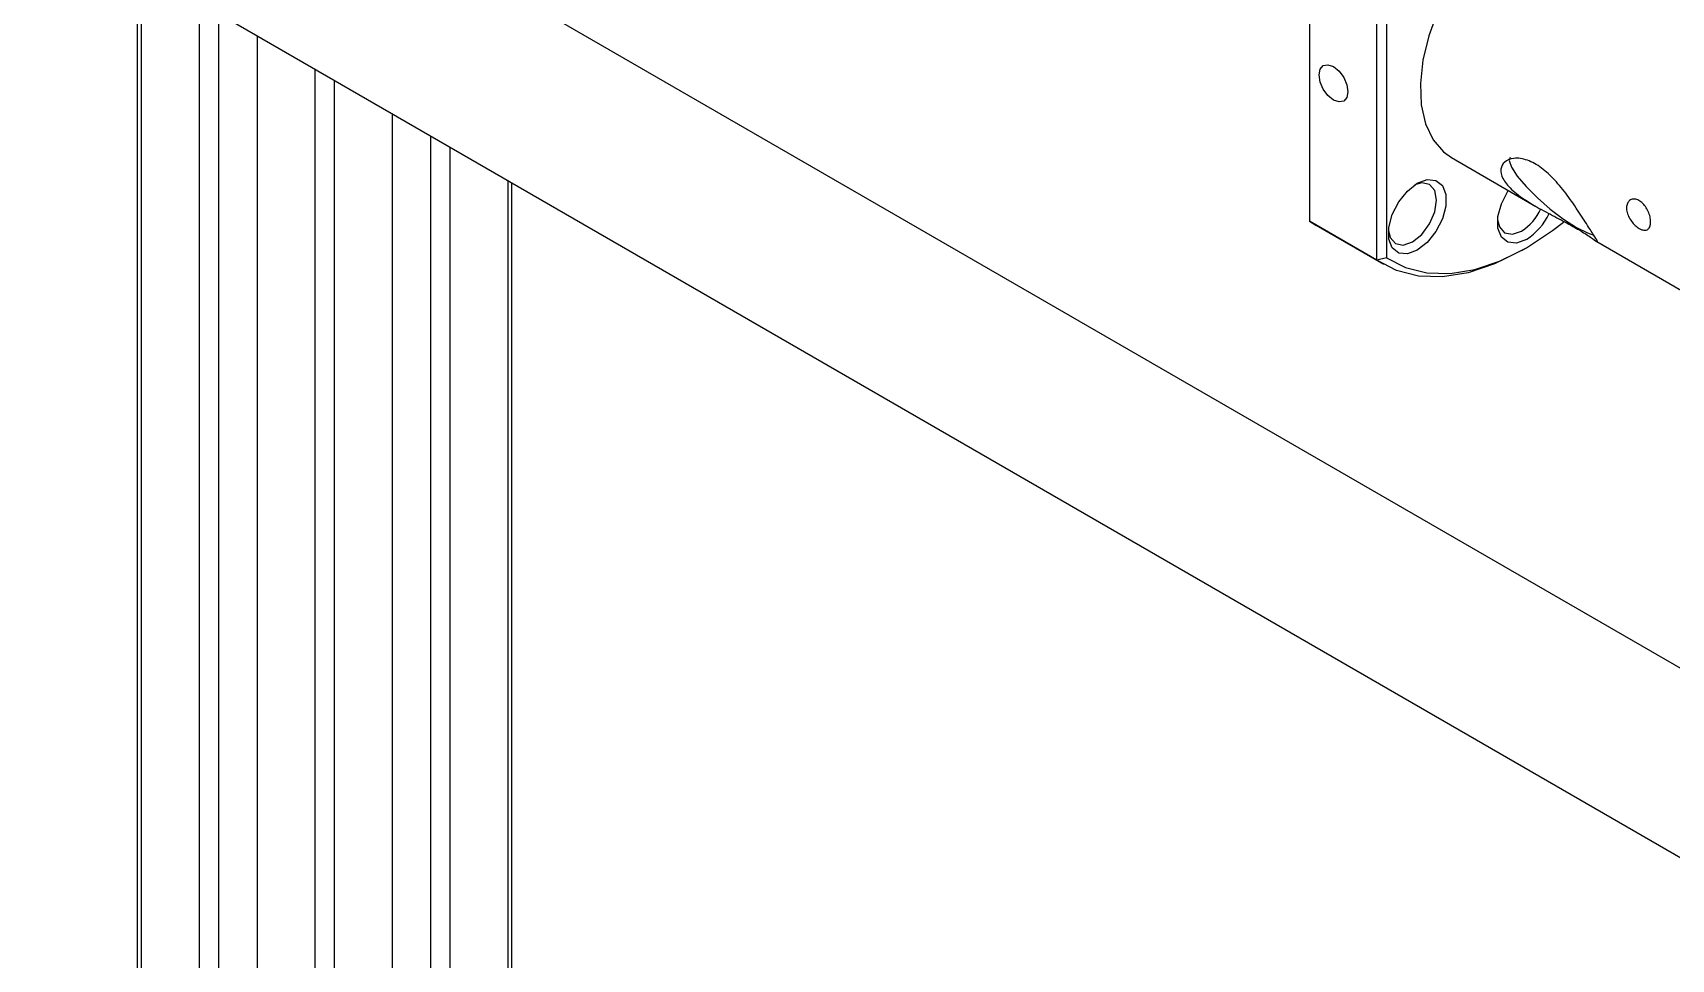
# Model space of a CAD drawing. Header units: millimetres. Extents: x 55 to 11032, y -227 to 3957.
# Drawn here: x 10648.1 to 10768.2, y 1723.8 to 1791.7 of the extents above; entities that cross this region are included whole.
import ezdxf

# ---------------------------------------------------------------- set-up
doc = ezdxf.new("R2010")
doc.units = ezdxf.units.MM
doc.header["$LTSCALE"] = 0.7
doc.layers.get('0').update_dxf_attribs({"color": 255})

msp = doc.modelspace()

# ---------------------------------------------------------------- linework, layer by layer
at = {"color": 7, "linetype": 'Continuous', "lineweight": 25}
for p, q in [((10931.063, 1651.479), (10654.143, 1811.341)), ((10648.143, 1800.948), (10927.622, 1639.609)), ((10741.71, 1800.083), (10741.71, 1777.867)), ((10655.8, 1796.528), (10655.8, 1684.477)), ((10746.66, 1775.009), (10746.66, 1797.225)), ((10747.367, 1797.067), (10747.367, 1775.168)), ((10660.336, 1793.91), (10660.336, 1681.62)), ((10661.75, 1793.094), (10661.75, 1682.436)), ((10664.578, 1791.461), (10664.578, 1679.171)), ((10674.478, 1785.746), (10674.478, 1679.171)), ((10677.306, 1784.113), (10677.306, 1682.436)), ((10678.72, 1783.297), (10678.72, 1681.62)), ((10752.121, 1782.51), (10758.315, 1778.934)), ((10683.256, 1684.477), (10683.256, 1780.678)), ((10746.66, 1775.009), (10741.71, 1777.867)), ((10741.71, 1777.867), (10742.193, 1777.56)), ((10742.193, 1777.56), (10747.143, 1774.703)), ((10762.769, 1776.363), (10770.859, 1771.692)), ((10747.367, 1775.168), (10746.66, 1775.009)), ((10757.269, 1775.707), (10757.623, 1775.911))]:
    msp.add_line(p, q, dxfattribs=at)
at = {"color": 8, "linetype": 'Continuous', "lineweight": 25}
for p, q in [((10656.093, 1796.359), (10656.093, 1684.069)), ((10668.821, 1789.012), (10668.821, 1676.722)), ((10670.235, 1788.195), (10670.235, 1676.722)), ((10682.963, 1780.847), (10682.963, 1684.069))]:
    msp.add_line(p, q, dxfattribs=at)
at = {"color": 7, "linetype": 'Continuous', "lineweight": 25, "flags": 128}
for points in [[(10763.12, 1801.563), (10762.192, 1801.942), (10760.995, 1802.077), (10759.69, 1801.889), (10758.318, 1801.385), (10756.923, 1800.58), (10755.551, 1799.5), (10754.245, 1798.181), (10753.048, 1796.664), (10751.998, 1794.998), (10751.129, 1793.237), (10750.468, 1791.438), (10750.037, 1789.657), (10749.85, 1787.954), (10749.912, 1786.381), (10750.223, 1784.99), (10750.771, 1783.826), (10751.539, 1782.926), (10752.121, 1782.51)], [(10743.478, 1789.179), (10743.884, 1788.852), (10744.228, 1788.387), (10744.458, 1787.857), (10744.539, 1787.342), (10744.458, 1786.92), (10744.228, 1786.655), (10743.884, 1786.588), (10743.478, 1786.73), (10743.072, 1787.057), (10742.728, 1787.521), (10742.498, 1788.051), (10742.417, 1788.567), (10742.498, 1788.989), (10742.728, 1789.253), (10743.072, 1789.32), (10743.478, 1789.179)], [(10756.425, 1782.528), (10756.362, 1782.305), (10756.516, 1781.819), (10756.936, 1781.161), (10757.589, 1780.387), (10758.422, 1779.558), (10759.367, 1778.741), (10760.347, 1778.003), (10761.283, 1777.403)], [(10749.62, 1775.73), (10748.895, 1775.459), (10748.257, 1775.516), (10747.783, 1775.895), (10747.531, 1776.549), (10747.531, 1777.399), (10747.783, 1778.344), (10748.257, 1779.269), (10748.895, 1780.063), (10749.62, 1780.63), (10750.346, 1780.901), (10750.984, 1780.844), (10751.457, 1780.465), (10751.709, 1779.811), (10751.709, 1778.961), (10751.457, 1778.016), (10750.984, 1777.091), (10750.346, 1776.297), (10749.62, 1775.73)], [(10749.267, 1776.343), (10749.943, 1776.889), (10750.517, 1777.662), (10750.9, 1778.546), (10751.034, 1779.405), (10750.9, 1780.108), (10750.517, 1780.549), (10749.943, 1780.661), (10749.435, 1780.513)], [(10757.62, 1776.522), (10756.895, 1776.251), (10756.257, 1776.308), (10755.783, 1776.686), (10755.531, 1777.34), (10755.531, 1778.191), (10755.783, 1779.136), (10756.257, 1780.061), (10756.286, 1780.105)], [(10747.367, 1775.168), (10748.763, 1774.455), (10750.325, 1774.074), (10752.025, 1774.031), (10753.83, 1774.327), (10755.707, 1774.957), (10757.62, 1775.91), (10759.533, 1777.166), (10760.33, 1777.781)], [(10755.507, 1777.965), (10755.634, 1777.452), (10756.017, 1777.011), (10756.59, 1776.899), (10757.267, 1777.134)], [(10761.283, 1777.403), (10762.1, 1776.991), (10762.57, 1776.831)], [(10747.507, 1777.173), (10747.634, 1776.66), (10748.017, 1776.219), (10748.59, 1776.108), (10749.267, 1776.343)], [(10757.269, 1775.707), (10757.267, 1775.706), (10755.282, 1774.72), (10753.336, 1774.072), (10751.466, 1773.774), (10749.708, 1773.834), (10748.096, 1774.248), (10746.66, 1775.009)]]:
    msp.add_lwpolyline(points, dxfattribs=at)
at = {"color": 7, "linetype": 'Continuous', "lineweight": 25}
for centre, radius, start, end in [((10755.193, 1780.359), 3.834, 302.74983, 335.19403), ((10755.177, 1780.35), 4.541, 302.5505, 334.73646)]:
    msp.add_arc(centre, radius, start, end, dxfattribs=at)
for points, knots in [([(10761.294, 1777.323), (10760.925, 1777.528), (10760.187, 1777.937), (10758.856, 1778.621), (10757.556, 1779.361), (10756.469, 1780.17), (10755.826, 1780.98), (10755.677, 1781.693), (10755.972, 1782.243), (10756.665, 1782.53), (10757.649, 1782.406), (10758.715, 1781.816), (10759.719, 1780.886), (10760.648, 1779.733), (10761.496, 1778.49), (10762.194, 1777.395), (10762.668, 1776.657), (10762.887, 1776.31), (10762.816, 1776.32), (10762.376, 1776.652), (10761.753, 1777.057), (10761.343, 1777.294), (10761.294, 1777.323)], [0, 0, 0, 0, 0.0505627, 0.1010171, 0.1542111, 0.2095753, 0.2621254, 0.3116119, 0.3618778, 0.4155818, 0.4708852, 0.5226701, 0.5713458, 0.6220721, 0.6767361, 0.7314219, 0.7823979, 0.8317072, 0.8832461, 0.9381398, 0.9925162, 1, 1, 1, 1]), ([(10765.889, 1777.32), (10765.789, 1777.388), (10765.589, 1777.523), (10765.309, 1777.841), (10765.09, 1778.205), (10764.961, 1778.587), (10764.942, 1778.944), (10765.035, 1779.236), (10765.226, 1779.429), (10765.489, 1779.499), (10765.79, 1779.433), (10766.089, 1779.238), (10766.354, 1778.938), (10766.561, 1778.566), (10766.693, 1778.167), (10766.737, 1777.79), (10766.693, 1777.48), (10766.563, 1777.268), (10766.356, 1777.177), (10766.119, 1777.203), (10765.955, 1777.287), (10765.889, 1777.32)], [0, 0, 0, 0, 0.0534522, 0.106896, 0.1605573, 0.2143622, 0.267932, 0.321257, 0.3747044, 0.4284528, 0.4822146, 0.5356762, 0.5889938, 0.6425466, 0.6963479, 0.7500243, 0.8033995, 0.8567646, 0.9104241, 0.9642296, 1, 1, 1, 1])]:
    msp.add_open_spline(points, degree=3, knots=knots, dxfattribs=at)

doc.saveas('drawing.dxf')
